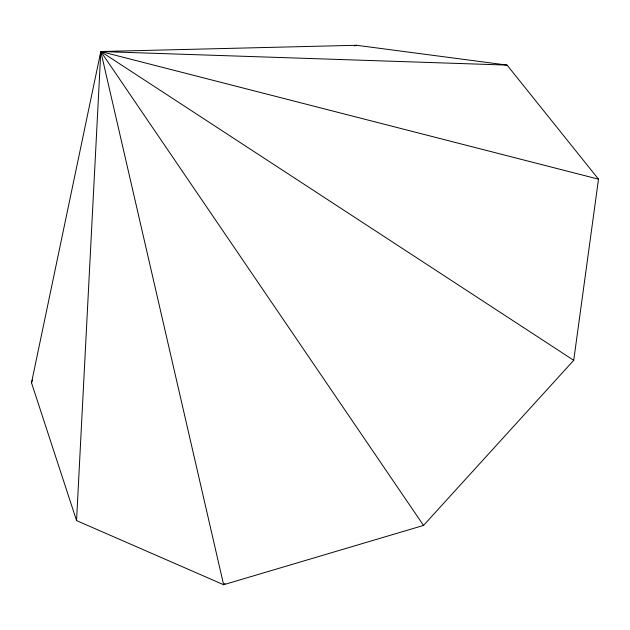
<?xml version="1.0" encoding="UTF-8"?>
<svg xmlns="http://www.w3.org/2000/svg" width="630" height="630" viewBox="0 0 630 630"><rect width="100%" height="100%" fill="white"/><g stroke="black" fill="none" stroke-linecap="round" stroke-linejoin="round"><path stroke-width="0.94" d="M76.553 520.593L100.808 51.526L356.533 45.273L507.055 65.087L598.5 179.172L573.725 360.321L423.525 525.428L223.634 584.727L76.553 520.593L31.5 382.78L100.808 51.526L507.055 65.087M100.304 56.401L100.808 51.526L598.5 179.172M31.5 382.78L32.437 379.992M225.044 583.364L223.634 584.727L100.808 51.526L573.725 360.321M354.714 46.014L356.533 45.273M100.808 51.526L423.525 525.428"/></g></svg>
